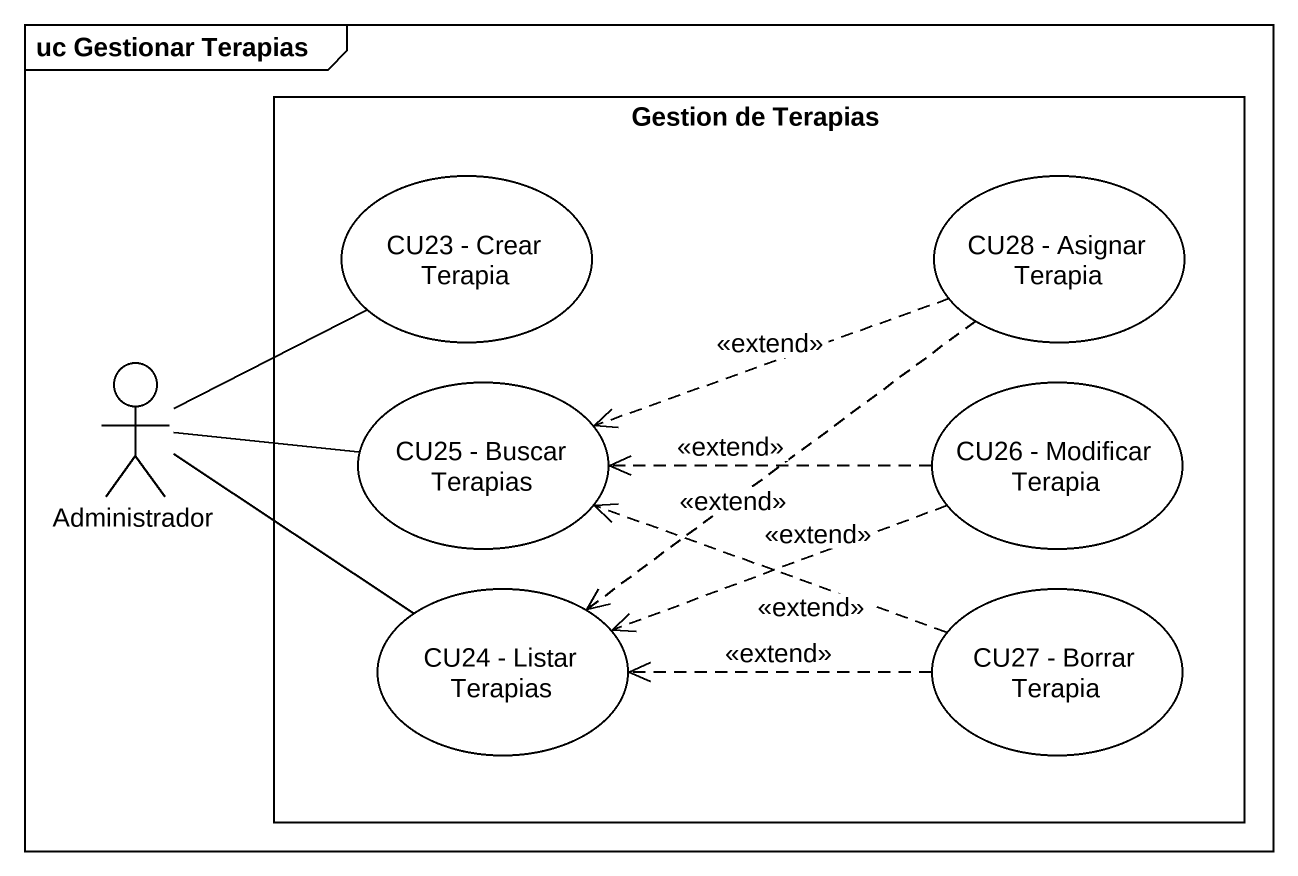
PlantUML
@startuml
mainframe uc Gestionar Terapias
rectangle "Gestion de Terapias" as Gestion_de_Terapias {
  usecase "CU23 - Crear Terapia" as CU23_Crear_Terapia #FFFFFF
  usecase "CU28 - Asignar Terapia" as CU28_Asignar_Terapia #FFFFFF
  usecase "CU25 - Buscar Terapias" as CU25_Buscar_Terapias #FFFFFF
  usecase "CU26 - Modificar Terapia" as CU26_Modificar_Terapia #FFFFFF
  usecase "CU24 - Listar Terapias" as CU24_Listar_Terapias #FFFFFF
  usecase "CU27 - Borrar Terapia" as CU27_Borrar_Terapia #FFFFFF
}
actor Administrador #FFFFFF
CU23_Crear_Terapia -- Administrador
CU28_Asignar_Terapia .left.> CU25_Buscar_Terapias : <<extend>>
CU28_Asignar_Terapia ..> CU24_Listar_Terapias : <<extend>>
Administrador -right- CU24_Listar_Terapias
CU25_Buscar_Terapias -left- Administrador
CU26_Modificar_Terapia .left.> CU25_Buscar_Terapias : <<extend>>
CU26_Modificar_Terapia .left.> CU24_Listar_Terapias : <<extend>>
CU27_Borrar_Terapia .left.> CU25_Buscar_Terapias : <<extend>>
CU27_Borrar_Terapia .left.> CU24_Listar_Terapias : <<extend>>
@enduml
